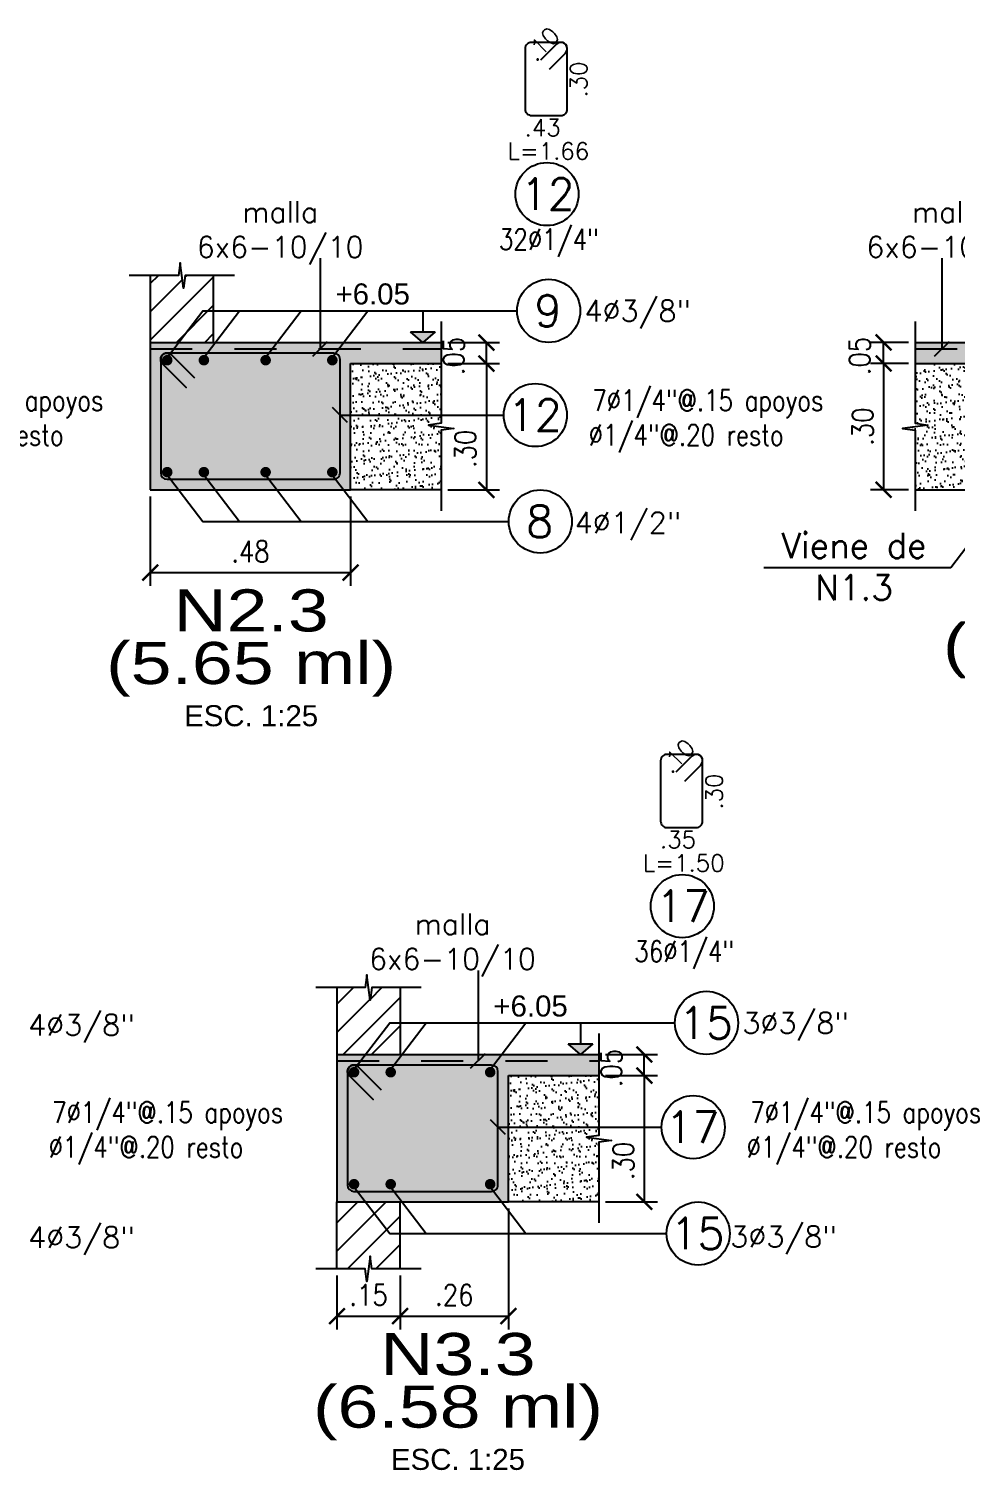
# Model space of a CAD drawing. Header units: millimetres. Extents: x -7.7 to 39.8, y -25.2 to 13.5.
# Drawn here: x 30.288 to 32.491, y 1.154 to 4.578 of the extents above; entities that cross this region are included whole.
import ezdxf
from ezdxf.enums import TextEntityAlignment as Align

# ---------------------------------------------------------------- set-up
doc = ezdxf.new("R2010")
doc.units = ezdxf.units.MM
doc.header["$LTSCALE"] = 0.05
doc.linetypes.add('DASHDOT2', pattern=[12.7, 6.35, -3.175, 0, -3.175])
for name, color, linetype in [('ACHURADO', 1, 'Continuous'), ('ACOTADO', 2, 'Continuous'), ('CONT_CORTE', 4, 'Continuous'), ('TEXTO_REFUERZO', 3, 'Continuous'), ('TITULOS', 1, 'Continuous'), ('TXT_IND', 2, 'Continuous')]:
    doc.layers.add(name, color=color, linetype=linetype)
doc.styles.add('ACOTAMIENTOS', font='romans.shx', dxfattribs={"width": 0.85})
doc.styles.add('ARIAL', font='arial.ttf')
doc.styles.get("Standard").update_dxf_attribs({"font": 'romans.shx'})
doc.dimstyles.new('ACOTA_25', dxfattribs={"dimscale": 0.025, "dimtxt": 2, "dimasz": 1.5, "dimexe": 1.25, "dimexo": 0.625, "dimgap": 1, "dimtad": 1, "dimzin": 4, "dimdsep": 46, "dimtxsty": 'ACOTAMIENTOS', "dimblk1": 'ARCHTICK', "dimblk2": 'ARCHTICK', "dimsah": 1, "dimcen": 1.5, "dimclrd": 1, "dimclre": 1, "dimclrt": 256, "dimadec": 0, "dimazin": 0, "dimtfac": 1, "dimtofl": 0, "dimtmove": 2, "dimatfit": 3, "dimldrblk": 'ARCHTICK', "dimfxl": 0, "dimtolj": 1, "dimtzin": 0, "dimarcsym": 0})

# ---------------------------------------------------------------- blocks, each defined once
blk = doc.blocks.new('Nivel-elev')
at = {"layer": 'TXT_IND'}
blk.add_hatch(color=1, dxfattribs=at).paths.add_polyline_path([(-0.0585, 0.0506), (0.0585, 0.0506), (0, 0)])
for p, q in [((0, 0), (-0.0585, 0.0506)), ((-0.0585, 0.0506), (0.0585, 0.0506)), ((0.0585, 0.0506), (0, 0))]:
    blk.add_line(p, q, dxfattribs=at)
blk.add_lwpolyline([(-0.4759, 0.1507), (0, 0.1507), (0, 0.0506)], dxfattribs=at)
blk.add_attdef('+2.85', (-0.4759, 0.1706), '', height=0.0975, dxfattribs=at)
blk = doc.blocks.new('COTA25')
at = {"layer": 'TEXTO_REFUERZO', "color": 1}
blk.add_line((0, -0.0625), (0, 0.0625), dxfattribs=at)
at = {"layer": 'TEXTO_REFUERZO'}
blk.add_line((-0.0177, -0.0177), (0.0177, 0.0177), dxfattribs=at)
blk = doc.blocks.new('_ARCHTICK')
at = {"color": 0, "linetype": 'ByBlock', "const_width": 0.15}
blk.add_lwpolyline([(-0.5, -0.5), (0.5, 0.5)], dxfattribs=at)
blk = doc.blocks.new('*D224')
at = {"layer": 'ACOTADO', "color": 1, "lineweight": -2}
for p, q in [((31.2833, 3.7827), (31.4066, 3.7827)), ((31.3753, 3.7827), (31.3753, 3.4827)), ((31.2833, 3.4827), (31.4066, 3.4827))]:
    blk.add_line(p, q, dxfattribs=at)
at = {"layer": 'DEFPOINTS', "color": 0}
for p in [(31.2677, 3.7827), (31.2677, 3.4827), (31.3753, 3.4827)]:
    blk.add_point(p, dxfattribs=at)
at = {"layer": 'ACOTADO', "color": 1, "lineweight": -2, "xscale": 0.03750000000000001, "yscale": 0.03750000000000001, "zscale": 0.03750000000000001}
for p, rotation in [((31.3753, 3.7827), 90), ((31.3753, 3.4827), 270)]:
    blk.add_blockref('_ARCHTICK', p, dxfattribs=dict(at, rotation=rotation))
at = {"layer": 'ACOTADO', "insert": (31.3253, 3.58), "char_height": 0.05, "attachment_point": 5, "rotation": 90, "style": 'ACOTAMIENTOS'}
blk.add_mtext('\\A1;.30', dxfattribs=at)
blk = doc.blocks.new('*D225')
at = {"layer": 'ACOTADO', "color": 1, "lineweight": -2}
for p, q in [((31.2833, 3.8327), (31.4066, 3.8327)), ((31.3753, 3.7827), (31.3753, 3.8327)), ((31.2833, 3.7827), (31.4066, 3.7827))]:
    blk.add_line(p, q, dxfattribs=at)
at = {"layer": 'DEFPOINTS', "color": 0}
for p in [(31.2677, 3.8327), (31.3753, 3.8327), (31.2677, 3.7827)]:
    blk.add_point(p, dxfattribs=at)
at = {"layer": 'ACOTADO', "color": 1, "lineweight": -2, "xscale": 0.03750000000000001, "yscale": 0.03750000000000001, "zscale": 0.03750000000000001}
for p, rotation in [((31.3753, 3.8327), 90), ((31.3753, 3.7827), 270)]:
    blk.add_blockref('_ARCHTICK', p, dxfattribs=dict(at, rotation=rotation))
at = {"layer": 'ACOTADO', "insert": (31.2973, 3.8006), "char_height": 0.05, "attachment_point": 5, "rotation": 90, "style": 'ACOTAMIENTOS'}
blk.add_mtext('\\A1;.05', dxfattribs=at)
blk = doc.blocks.new('*D226')
at = {"layer": 'ACOTADO', "color": 1, "lineweight": -2}
for p, q in [((30.5766, 3.4671), (30.5766, 3.2549)), ((31.0527, 3.4671), (31.0527, 3.2549)), ((30.5766, 3.2862), (31.0527, 3.2862))]:
    blk.add_line(p, q, dxfattribs=at)
at = {"layer": 'DEFPOINTS', "color": 0}
for p in [(30.5766, 3.4827), (31.0527, 3.4827), (31.0527, 3.2862)]:
    blk.add_point(p, dxfattribs=at)
at = {"layer": 'ACOTADO', "color": 1, "lineweight": -2, "xscale": 0.03750000000000001, "yscale": 0.03750000000000001, "zscale": 0.03750000000000001, "rotation": 180}
blk.add_blockref('_ARCHTICK', (30.5766, 3.2862), dxfattribs=at)
at = {"layer": 'ACOTADO', "color": 1, "lineweight": -2, "xscale": 0.03750000000000001, "yscale": 0.03750000000000001, "zscale": 0.03750000000000001}
blk.add_blockref('_ARCHTICK', (31.0527, 3.2862), dxfattribs=at)
at = {"layer": 'ACOTADO', "insert": (30.8146, 3.3362), "char_height": 0.05, "attachment_point": 5, "style": 'ACOTAMIENTOS'}
blk.add_mtext('\\A1;.48', dxfattribs=at)
blk = doc.blocks.new('Titulos')
at = {"layer": 'TITULOS', "color": 1, "style": 'ARIAL', "width": 1.25}
blk.add_attdef('TITULO_1', text='', height=0.2, dxfattribs=at).set_placement((0, 0.25), align=Align.MIDDLE_CENTER)
at = {"layer": 'TITULOS', "style": 'ARIAL', "width": 1.25}
blk.add_attdef('TITULO_2', text='', height=0.2, dxfattribs=at).set_placement((0, 0), align=Align.MIDDLE_CENTER)
at = {"layer": 'TITULOS', "color": 2, "width": 1.25}
for tag, p in [('ESCALA_1', (0, -0.2505)), ('ESCALA_2', (0, -0.4083))]:
    blk.add_attdef(tag, text='', height=0.1, dxfattribs=at).set_placement(p, align=Align.MIDDLE_CENTER)
blk = doc.blocks.new('*D227')
at = {"layer": 'ACOTADO', "color": 1, "lineweight": -2}
for p, q in [((32.3781, 3.7827), (32.2874, 3.7827)), ((32.3187, 3.7827), (32.3187, 3.4827)), ((32.3781, 3.4827), (32.2874, 3.4827))]:
    blk.add_line(p, q, dxfattribs=at)
at = {"layer": 'DEFPOINTS', "color": 0}
for p in [(32.3937, 3.7827), (32.3187, 3.4827), (32.3937, 3.4827)]:
    blk.add_point(p, dxfattribs=at)
at = {"layer": 'ACOTADO', "color": 1, "lineweight": -2, "xscale": 0.03750000000000001, "yscale": 0.03750000000000001, "zscale": 0.03750000000000001}
for p, rotation in [((32.3187, 3.7827), 90), ((32.3187, 3.4827), 270)]:
    blk.add_blockref('_ARCHTICK', p, dxfattribs=dict(at, rotation=rotation))
at = {"layer": 'ACOTADO', "insert": (32.2687, 3.6327), "char_height": 0.05, "attachment_point": 5, "rotation": 90, "style": 'ACOTAMIENTOS'}
blk.add_mtext('\\A1;.30', dxfattribs=at)
blk = doc.blocks.new('*D228')
at = {"layer": 'ACOTADO', "color": 1, "lineweight": -2}
for p, q in [((32.3781, 3.8327), (32.2874, 3.8327)), ((32.3187, 3.7827), (32.3187, 3.8327)), ((32.3781, 3.7827), (32.2874, 3.7827))]:
    blk.add_line(p, q, dxfattribs=at)
at = {"layer": 'DEFPOINTS', "color": 0}
for p in [(32.3187, 3.8327), (32.3937, 3.8327), (32.3937, 3.7827)]:
    blk.add_point(p, dxfattribs=at)
at = {"layer": 'ACOTADO', "color": 1, "lineweight": -2, "xscale": 0.03750000000000001, "yscale": 0.03750000000000001, "zscale": 0.03750000000000001}
for p, rotation in [((32.3187, 3.8327), 90), ((32.3187, 3.7827), 270)]:
    blk.add_blockref('_ARCHTICK', p, dxfattribs=dict(at, rotation=rotation))
at = {"layer": 'ACOTADO', "insert": (32.2618, 3.8006), "char_height": 0.05, "attachment_point": 5, "rotation": 90, "style": 'ACOTAMIENTOS'}
blk.add_mtext('\\A1;.05', dxfattribs=at)
blk = doc.blocks.new('*D249')
at = {"layer": 'ACOTADO', "color": 1, "lineweight": -2}
for p, q in [((31.6583, 2.0911), (31.7816, 2.0911)), ((31.7503, 2.0911), (31.7503, 1.7911)), ((31.6583, 1.7911), (31.7816, 1.7911))]:
    blk.add_line(p, q, dxfattribs=at)
at = {"layer": 'DEFPOINTS', "color": 0}
for p in [(31.6427, 2.0911), (31.6427, 1.7911), (31.7503, 1.7911)]:
    blk.add_point(p, dxfattribs=at)
at = {"layer": 'ACOTADO', "color": 1, "lineweight": -2, "xscale": 0.03750000000000001, "yscale": 0.03750000000000001, "zscale": 0.03750000000000001}
for p, rotation in [((31.7503, 2.0911), 90), ((31.7503, 1.7911), 270)]:
    blk.add_blockref('_ARCHTICK', p, dxfattribs=dict(at, rotation=rotation))
at = {"layer": 'ACOTADO', "insert": (31.7003, 1.8884), "char_height": 0.05, "attachment_point": 5, "rotation": 90, "style": 'ACOTAMIENTOS'}
blk.add_mtext('\\A1;.30', dxfattribs=at)
blk = doc.blocks.new('*D250')
at = {"layer": 'ACOTADO', "color": 1, "lineweight": -2}
for p, q in [((31.6583, 2.1411), (31.7816, 2.1411)), ((31.7503, 2.0911), (31.7503, 2.1411)), ((31.6583, 2.0911), (31.7816, 2.0911))]:
    blk.add_line(p, q, dxfattribs=at)
at = {"layer": 'DEFPOINTS', "color": 0}
for p in [(31.6427, 2.1411), (31.7503, 2.1411), (31.6427, 2.0911)]:
    blk.add_point(p, dxfattribs=at)
at = {"layer": 'ACOTADO', "color": 1, "lineweight": -2, "xscale": 0.03750000000000001, "yscale": 0.03750000000000001, "zscale": 0.03750000000000001}
for p, rotation in [((31.7503, 2.1411), 90), ((31.7503, 2.0911), 270)]:
    blk.add_blockref('_ARCHTICK', p, dxfattribs=dict(at, rotation=rotation))
at = {"layer": 'ACOTADO', "insert": (31.6723, 2.109), "char_height": 0.05, "attachment_point": 5, "rotation": 90, "style": 'ACOTAMIENTOS'}
blk.add_mtext('\\A1;.05', dxfattribs=at)
blk = doc.blocks.new('*D251')
at = {"layer": 'ACOTADO', "color": 1, "lineweight": -2}
for p, q in [((31.0203, 1.6162), (31.0203, 1.4883)), ((31.1703, 1.6162), (31.1703, 1.4883)), ((31.0203, 1.5196), (31.1703, 1.5196))]:
    blk.add_line(p, q, dxfattribs=at)
at = {"layer": 'DEFPOINTS', "color": 0}
for p in [(31.0203, 1.6319), (31.1703, 1.6319), (31.1703, 1.5196)]:
    blk.add_point(p, dxfattribs=at)
at = {"layer": 'ACOTADO', "color": 1, "lineweight": -2, "xscale": 0.03750000000000001, "yscale": 0.03750000000000001, "zscale": 0.03750000000000001, "rotation": 180}
blk.add_blockref('_ARCHTICK', (31.0203, 1.5196), dxfattribs=at)
at = {"layer": 'ACOTADO', "color": 1, "lineweight": -2, "xscale": 0.03750000000000001, "yscale": 0.03750000000000001, "zscale": 0.03750000000000001}
blk.add_blockref('_ARCHTICK', (31.1703, 1.5196), dxfattribs=at)
at = {"layer": 'ACOTADO', "insert": (31.0953, 1.5696), "char_height": 0.05, "attachment_point": 5, "style": 'ACOTAMIENTOS'}
blk.add_mtext('\\A1;.15', dxfattribs=at)
blk = doc.blocks.new('*D252')
at = {"layer": 'ACOTADO', "color": 1, "lineweight": -2}
for p, q in [((31.4277, 1.7755), (31.4277, 1.4883)), ((31.1703, 1.6162), (31.1703, 1.4883)), ((31.1703, 1.5196), (31.4277, 1.5196))]:
    blk.add_line(p, q, dxfattribs=at)
at = {"layer": 'DEFPOINTS', "color": 0}
for p in [(31.4277, 1.7911), (31.1703, 1.6319), (31.4277, 1.5196)]:
    blk.add_point(p, dxfattribs=at)
at = {"layer": 'ACOTADO', "color": 1, "lineweight": -2, "xscale": 0.03750000000000001, "yscale": 0.03750000000000001, "zscale": 0.03750000000000001, "rotation": 180}
blk.add_blockref('_ARCHTICK', (31.1703, 1.5196), dxfattribs=at)
at = {"layer": 'ACOTADO', "color": 1, "lineweight": -2, "xscale": 0.03750000000000001, "yscale": 0.03750000000000001, "zscale": 0.03750000000000001}
blk.add_blockref('_ARCHTICK', (31.4277, 1.5196), dxfattribs=at)
at = {"layer": 'ACOTADO', "insert": (31.299, 1.5696), "char_height": 0.05, "attachment_point": 5, "style": 'ACOTAMIENTOS'}
blk.add_mtext('\\A1;.26', dxfattribs=at)

msp = doc.modelspace()

# ---------------------------------------------------------------- hatches: boundary and pattern name
at = {"layer": 'ACHURADO'}
h = msp.add_hatch(dxfattribs=at)
h.set_pattern_fill('ANSI31', color=256, scale=0.015, style=0)
h.paths.add_polyline_path([(30.7266, 3.992), (30.6596, 3.992), (30.6556, 3.962), (30.6476, 4.022), (30.6436, 3.992), (30.5766, 3.992), (30.5766, 3.8327), (30.7266, 3.8327)])
h = msp.add_hatch(color=254, dxfattribs=at)
h.dxf.hatch_style = 1
h.paths.add_polyline_path([(31.0527, 3.7827), (31.2677, 3.7827), (31.2677, 3.8327), (30.5766, 3.8327), (30.5766, 3.4827), (31.0527, 3.4827)])
h = msp.add_hatch(color=254, dxfattribs=at)
h.dxf.hatch_style = 1
h.paths.add_polyline_path([(33.0087, 3.7827), (33.2237, 3.7827), (33.2237, 3.8327), (32.3937, 3.8327), (32.3937, 3.7827), (32.6087, 3.7827), (32.6087, 3.4827), (33.0087, 3.4827)])
h = msp.add_hatch(dxfattribs=at)
h.set_pattern_fill('AR-SAND', color=1, scale=0.0006, angle=360, style=0)
h.set_pattern_definition([(37.5, (-24.057568, 4.067292), (-0.000960019, 0.029364794), [0, -0.0231648, 0, -0.025908, 0, -0.024765]), (7.5, (-24.05757, 4.06729), (0.026971397, 0.043009506), [0, -0.0124968, 0, -0.0208788, 0, -0.008001]), (327.5, (-24.076313, 4.067292), (0.047459542, 8.6231e-05), [0, -0.00762, 0, -0.027432, 0, -0.035814]), (317.5, (-24.076313, 4.06729), (0.045813387, 0.01337576), [0, -0.00381, 0, -0.0179832, 0, -0.020574])])
h.paths.add_polyline_path([(31.2677, 3.7827), (31.0527, 3.7827), (31.0527, 3.4827), (31.2677, 3.4827), (31.2677, 3.6247), (31.2977, 3.6287), (31.2377, 3.6367), (31.2677, 3.6407)])
h = msp.add_hatch(dxfattribs=at)
h.set_pattern_fill('AR-SAND', color=1, scale=0.0006, angle=360, style=0)
h.set_pattern_definition([(37.5, (-21.917697, 4.067292), (-0.000960019, 0.029364794), [0, -0.0231648, 0, -0.025908, 0, -0.024765]), (7.5, (-21.917697, 4.06729), (0.026971397, 0.043009506), [0, -0.0124968, 0, -0.0208788, 0, -0.008001]), (327.5, (-21.936443, 4.067292), (0.047459542, 8.6231e-05), [0, -0.00762, 0, -0.027432, 0, -0.035814]), (317.5, (-21.936443, 4.06729), (0.045813387, 0.01337576), [0, -0.00381, 0, -0.0179832, 0, -0.020574])])
h.paths.add_polyline_path([(32.6087, 3.7827), (32.3937, 3.7827), (32.3937, 3.6407), (32.4237, 3.6367), (32.3637, 3.6287), (32.3937, 3.6247), (32.3937, 3.4827), (32.6087, 3.4827)])
h = msp.add_hatch(dxfattribs=at)
h.set_pattern_fill('ANSI31', color=256, scale=0.015, style=0)
h.paths.add_polyline_path([(31.1703, 2.3004), (31.1033, 2.3004), (31.0993, 2.2704), (31.0913, 2.3304), (31.0873, 2.3004), (31.0203, 2.3004), (31.0203, 2.1411), (31.1703, 2.1411)])
h = msp.add_hatch(color=254, dxfattribs=at)
h.dxf.hatch_style = 1
h.paths.add_polyline_path([(31.4277, 2.0911), (31.6427, 2.0911), (31.6427, 2.1411), (31.0203, 2.1411), (31.0203, 1.7911), (31.4277, 1.7911)])
h = msp.add_hatch(dxfattribs=at)
h.set_pattern_fill('AR-SAND', color=1, scale=0.0006, angle=360, style=0)
h.set_pattern_definition([(37.5, (-23.68258, 2.375697), (-0.000960019, 0.029364794), [0, -0.0231648, 0, -0.025908, 0, -0.024765]), (7.5, (-23.68258, 2.375697), (0.026971397, 0.043009506), [0, -0.0124968, 0, -0.0208788, 0, -0.008001]), (327.5, (-23.701326, 2.375697), (0.047459542, 8.6231e-05), [0, -0.00762, 0, -0.027432, 0, -0.035814]), (317.5, (-23.701326, 2.375697), (0.045813387, 0.01337576), [0, -0.00381, 0, -0.0179832, 0, -0.020574])])
h.paths.add_polyline_path([(31.6427, 2.0911), (31.4277, 2.0911), (31.4277, 1.7911), (31.6427, 1.7911), (31.6427, 1.9331), (31.6727, 1.9371), (31.6127, 1.9451), (31.6427, 1.9491)])
h = msp.add_hatch(dxfattribs=at)
h.set_pattern_fill('ANSI31', color=256, scale=0.015, style=0)
h.set_pattern_definition([(45, (-23.636745, 1.90897), (-0.03367596, 0.03367596), [])])
h.paths.add_polyline_path([(31.1703, 1.6319), (31.1033, 1.6319), (31.0993, 1.6619), (31.0913, 1.6019), (31.0873, 1.6319), (31.0203, 1.6319), (31.0203, 1.7911), (31.1703, 1.7911)])

# ---------------------------------------------------------------- linework, layer by layer
for p, q in [((31.2677, 3.4827), (31.0527, 3.4827)), ((32.3937, 3.4827), (32.6087, 3.4827)), ((31.6427, 1.7911), (31.4277, 1.7911))]:
    msp.add_line(p, q, dxfattribs=at)
at = {"layer": 'CONT_CORTE'}
for p, q in [((30.5766, 3.992), (30.5766, 3.8327)), ((30.7266, 3.992), (30.7266, 3.8327)), ((30.5766, 3.8327), (31.2677, 3.8327)), ((32.3937, 3.8327), (33.2237, 3.8327)), ((31.0527, 3.7827), (31.2677, 3.7827)), ((30.5766, 3.4827), (31.0527, 3.4827)), ((31.0203, 2.3004), (31.0203, 2.1411)), ((31.1703, 2.3004), (31.1703, 2.1411)), ((31.0203, 2.1411), (31.6427, 2.1411)), ((31.4277, 2.0911), (31.6427, 2.0911)), ((31.0203, 1.7911), (31.4277, 1.7911)), ((31.0203, 1.6319), (31.0203, 1.7911)), ((31.1703, 1.6319), (31.1703, 1.7911))]:
    msp.add_line(p, q, dxfattribs=at)
at = {"layer": 'CONT_CORTE', "color": 1}
for points in [[(30.7766, 3.992), (30.6596, 3.992), (30.6556, 3.962), (30.6476, 4.022), (30.6436, 3.992), (30.5266, 3.992)], [(31.2677, 3.8827), (31.2677, 3.6407), (31.2377, 3.6367), (31.2977, 3.6287), (31.2677, 3.6247), (31.2677, 3.4327)], [(32.3937, 3.8827), (32.3937, 3.6407), (32.4237, 3.6367), (32.3637, 3.6287), (32.3937, 3.6247), (32.3937, 3.4327)], [(31.2203, 2.3004), (31.1033, 2.3004), (31.0993, 2.2704), (31.0913, 2.3304), (31.0873, 2.3004), (30.9703, 2.3004)], [(31.6427, 2.1911), (31.6427, 1.9491), (31.6127, 1.9451), (31.6727, 1.9371), (31.6427, 1.9331), (31.6427, 1.7411)], [(31.2203, 1.6319), (31.1033, 1.6319), (31.0993, 1.6619), (31.0913, 1.6019), (31.0873, 1.6319), (30.9703, 1.6319)]]:
    msp.add_lwpolyline(points, dxfattribs=at)
at = {"layer": 'CONT_CORTE'}
for points in [[(30.5766, 3.8327), (30.5766, 3.4827)], [(31.0527, 3.4827), (31.0527, 3.7827), (31.0527, 3.7827)], [(32.3937, 3.7827), (32.6087, 3.7827), (32.6087, 3.4827)], [(31.0203, 2.1411), (31.0203, 1.7911)], [(31.4277, 1.7911), (31.4277, 2.0911), (31.4277, 2.0911)]]:
    msp.add_lwpolyline(points, dxfattribs=at)
at = {"layer": 'TEXTO_REFUERZO', "color": 1, "ltscale": 0.2}
for p, q in [((30.9805, 4.0327), (30.9805, 3.8177)), ((32.4572, 4.0327), (32.4572, 3.8177)), ((31.3555, 2.3411), (31.3555, 2.1261))]:
    msp.add_line(p, q, dxfattribs=at)
at = {"layer": 'TEXTO_REFUERZO'}
for p, q in [((30.9628, 3.8), (30.9982, 3.8354)), ((32.4395, 3.8), (32.4749, 3.8354)), ((31.3378, 2.1085), (31.3731, 2.1438))]:
    msp.add_line(p, q, dxfattribs=at)
at = {"layer": 'TEXTO_REFUERZO', "color": 5}
for p, q in [((31.0127, 3.8077), (30.6166, 3.8077)), ((30.6016, 3.7927), (30.6016, 3.5227)), ((31.0277, 3.5232), (31.0277, 3.7927)), ((30.6166, 3.5077), (31.0127, 3.5077)), ((31.0453, 2.1011), (31.0453, 1.8311)), ((31.3877, 2.1161), (31.0603, 2.1161)), ((31.4027, 1.8316), (31.4027, 2.1011)), ((31.0603, 1.8161), (31.3877, 1.8161))]:
    msp.add_line(p, q, dxfattribs=at)
for points in [[(31.5249, 4.4821), (31.5629, 4.5202, 0.668179), (31.5523, 4.5458), (31.4823, 4.5458, 0.414214), (31.4673, 4.5308), (31.4673, 4.3871, 0.414214), (31.4823, 4.3721), (31.5523, 4.3721, 0.414214), (31.5673, 4.3871), (31.5673, 4.5308, 0.668179), (31.5417, 4.5414), (31.5037, 4.5033)], [(31.8464, 2.7905), (31.8845, 2.8286, 0.668179), (31.8739, 2.8542), (31.8039, 2.8542, 0.414214), (31.7889, 2.8392), (31.7889, 2.6955, 0.414214), (31.8039, 2.6805), (31.8739, 2.6805, 0.414214), (31.8889, 2.6955), (31.8889, 2.8392, 0.668179), (31.8633, 2.8498), (31.8252, 2.8117)]]:
    msp.add_lwpolyline(points, format="xyb", dxfattribs=at)
at = {"layer": 'TEXTO_REFUERZO', "color": 1}
for points in [[(30.6121, 3.7907), (30.7018, 3.9079), (31.0891, 3.9079)], [(30.6992, 3.7907), (30.7888, 3.9079), (31.1761, 3.9079)], [(30.8458, 3.7907), (30.9355, 3.9079), (31.3228, 3.9079)], [(31.0042, 3.7907), (31.0938, 3.9079), (31.4482, 3.9079)], [(31.0277, 3.6603), (31.4165, 3.6603)], [(30.6121, 3.5247), (30.7018, 3.4076), (31.0692, 3.4076)], [(30.6992, 3.5247), (30.7888, 3.4076), (31.1563, 3.4076)], [(30.8458, 3.5247), (30.9355, 3.4076), (31.3029, 3.4076)], [(31.0042, 3.5247), (31.0938, 3.4076), (31.4283, 3.4076)], [(31.0559, 2.0991), (31.1455, 2.2163), (31.4641, 2.2163)], [(31.1429, 2.0991), (31.2325, 2.2163), (31.5511, 2.2163)], [(31.3792, 2.0991), (31.4688, 2.2163), (31.8232, 2.2163)], [(31.4027, 1.9687), (31.7915, 1.9687)], [(31.0559, 1.8331), (31.1455, 1.716), (31.4442, 1.716)], [(31.1429, 1.8331), (31.2325, 1.716), (31.5313, 1.716)], [(31.3792, 1.8331), (31.4688, 1.716), (31.8033, 1.716)]]:
    msp.add_lwpolyline(points, dxfattribs=at)
at = {"layer": 'TEXTO_REFUERZO', "linetype": 'DASHDOT2', "ltscale": 0.25}
for points in [[(30.5766, 3.8177), (31.2677, 3.8177)], [(32.3937, 3.8177), (33.2237, 3.8177)], [(31.0203, 2.1261), (31.6427, 2.1261)]]:
    msp.add_lwpolyline(points, dxfattribs=at)
at = {"layer": 'TEXTO_REFUERZO', "color": 5}
for points in [[(30.6816, 3.7489), (30.6272, 3.8033, 1), (30.606, 3.7821), (30.6625, 3.7256), (30.606, 3.7821, -1), (30.6272, 3.8033)], [(31.1253, 2.0573), (31.0709, 2.1117, 1), (31.0497, 2.0905), (31.1062, 2.034), (31.0497, 2.0905, -1), (31.0709, 2.1117)]]:
    msp.add_lwpolyline(points, format="xyb", close=True, dxfattribs=at)
at = {"layer": 'TEXTO_REFUERZO', "color": 1, "const_width": 0.0125}
for points in [[(30.6109, 3.7907, -1), (30.6234, 3.7907, -1)], [(30.698, 3.7907, -1), (30.7105, 3.7907, -1)], [(30.8446, 3.7907, -1), (30.8571, 3.7907, -1)], [(31.003, 3.7907, -1), (31.0155, 3.7907, -1)], [(30.6109, 3.5247, 1), (30.6234, 3.5247, 1)], [(30.698, 3.5247, 1), (30.7105, 3.5247, 1)], [(30.8446, 3.5247, 1), (30.8571, 3.5247, 1)], [(31.003, 3.5247, 1), (31.0155, 3.5247, 1)], [(31.0546, 2.0991, -1), (31.0671, 2.0991, -1)], [(31.1417, 2.0991, -1), (31.1542, 2.0991, -1)], [(31.378, 2.0991, -1), (31.3905, 2.0991, -1)], [(31.0546, 1.8331, 1), (31.0671, 1.8331, 1)], [(31.1417, 1.8331, 1), (31.1542, 1.8331, 1)], [(31.378, 1.8331, 1), (31.3905, 1.8331, 1)]]:
    msp.add_lwpolyline(points, format="xyb", close=True, dxfattribs=at)
at = {"layer": 'TEXTO_REFUERZO', "color": 3}
for centre in [(31.5192, 4.1853), (31.5232, 3.9079), (31.4915, 3.6603), (31.5033, 3.4076), (31.8407, 2.4937), (31.8982, 2.2163), (31.8665, 1.9687), (31.8783, 1.716)]:
    msp.add_circle(centre, 0.075, dxfattribs=at)
at = {"layer": 'TEXTO_REFUERZO', "color": 5}
for centre, start, end in [((30.6166, 3.7927), 90, 180), ((31.0127, 3.7927), 360, 90), ((30.6166, 3.5227), 180, 270), ((31.0127, 3.5227), 270.0156, 1.5919), ((31.0603, 2.1011), 90, 180), ((31.3877, 2.1011), 360, 90), ((31.0603, 1.8311), 180, 270), ((31.3877, 1.8311), 270.0156, 1.5919)]:
    msp.add_arc(centre, 0.015, start, end, dxfattribs=at)

# ---------------------------------------------------------------- block references
at = {"layer": 'TEXTO_REFUERZO', "color": 5, "xscale": -1}
for p in [(31.0277, 3.6603), (31.4027, 1.9687)]:
    msp.add_blockref('COTA25', p, dxfattribs=at)
at = {"layer": 'TITULOS'}
ref = msp.add_blockref('Titulos', (32.8041, 3.115), dxfattribs=dict(at, xscale=0.5, yscale=0.5, zscale=0.5))
ref.add_attrib('TITULO_1', 'N2.3a', dxfattribs={"color": 1, "height": 0.1, "style": 'ARIAL', "width": 1.25}).set_placement((32.8041, 3.24), align=Align.MIDDLE_CENTER)
ref.add_attrib('TITULO_2', '(1.08 ml)', dxfattribs={"height": 0.1, "style": 'ARIAL', "width": 1.25}).set_placement((32.8041, 3.115), align=Align.MIDDLE_CENTER)
ref.add_attrib('ESCALA_1', 'ESC. 1:25', dxfattribs={"color": 2, "height": 0.05, "style": 'ARIAL'}).set_placement((32.8041, 2.9898), align=Align.MIDDLE_CENTER)
ref = msp.add_blockref('Titulos', (30.8164, 3.0713), dxfattribs=dict(at, xscale=0.5, yscale=0.5, zscale=0.5))
ref.add_attrib('TITULO_1', 'N2.3', dxfattribs={"color": 1, "height": 0.1, "style": 'ARIAL', "width": 1.25}).set_placement((30.8164, 3.1963), align=Align.MIDDLE_CENTER)
ref.add_attrib('TITULO_2', '(5.65 ml)', dxfattribs={"height": 0.1, "style": 'ARIAL', "width": 1.25}).set_placement((30.8164, 3.0713), align=Align.MIDDLE_CENTER)
ref.add_attrib('ESCALA_1', 'ESC. 1:25', dxfattribs={"color": 2, "height": 0.05, "style": 'ARIAL'}).set_placement((30.8164, 2.9461), align=Align.MIDDLE_CENTER)
ref = msp.add_blockref('Titulos', (31.3078, 1.3047), dxfattribs=dict(at, xscale=0.5, yscale=0.5, zscale=0.5))
ref.add_attrib('TITULO_1', 'N3.3', dxfattribs={"color": 1, "height": 0.1, "style": 'ARIAL', "width": 1.25}).set_placement((31.3078, 1.4297), align=Align.MIDDLE_CENTER)
ref.add_attrib('TITULO_2', '(6.58 ml)', dxfattribs={"height": 0.1, "style": 'ARIAL', "width": 1.25}).set_placement((31.3078, 1.3047), align=Align.MIDDLE_CENTER)
ref.add_attrib('ESCALA_1', 'ESC. 1:25', dxfattribs={"color": 2, "height": 0.05, "style": 'ARIAL'}).set_placement((31.3078, 1.1794), align=Align.MIDDLE_CENTER)
at = {"layer": 'TXT_IND'}
ref = msp.add_blockref('Nivel-elev', (31.2242, 3.8327), dxfattribs=dict(at, xscale=0.5, yscale=0.5, zscale=0.5))
ref.add_attrib('+2.85', '+6.05', dxfattribs={"height": 0.05, "style": 'ARIAL'}).set_placement((31.1052, 3.9081), align=Align.BOTTOM_CENTER)
ref = msp.add_blockref('Nivel-elev', (31.5991, 2.1411), dxfattribs=dict(at, xscale=0.5, yscale=0.5, zscale=0.5))
ref.add_attrib('+2.85', '+6.05', dxfattribs={"height": 0.05, "style": 'ARIAL'}).set_placement((31.4802, 2.2165), align=Align.BOTTOM_CENTER)

# ---------------------------------------------------------------- texts
at = {"layer": 'TEXTO_REFUERZO', "color": 2}
for s, rotation, p in [('.10', 45, (31.5083, 4.5421)), ('.30', 90, (31.5945, 4.4575)), ('.10', 45, (31.8299, 2.8505)), ('.30', 90, (31.9161, 2.7659))]:
    msp.add_text(s, height=0.04, rotation=rotation, dxfattribs=at).set_placement(p, align=Align.MIDDLE_CENTER)
for s, p in [('.43', (31.509, 4.3433)), ('L=1.66', (31.5226, 4.2875)), ('.35', (31.8305, 2.6517)), ('L=1.50', (31.8442, 2.596))]:
    msp.add_text(s, height=0.04, dxfattribs=at).set_placement(p, align=Align.MIDDLE_CENTER)
at = {"layer": 'TEXTO_REFUERZO', "color": 3}
for s, p in [('12', (31.5207, 4.1853)), ('9', (31.5217, 3.9079)), ('12', (31.49, 3.6603)), ('8', (31.5019, 3.4076)), ('17', (31.8422, 2.4937)), ('15', (31.8967, 2.2163)), ('17', (31.865, 1.9687)), ('15', (31.8768, 1.716))]:
    msp.add_text(s, height=0.075, dxfattribs=at).set_placement(p, align=Align.MIDDLE_CENTER)
at = {"layer": 'TEXTO_REFUERZO', "color": 2, "width": 0.8}
for s, p in [('32%%C1/4"', (31.4052, 4.0781)), ('36%%C1/4"', (31.7267, 2.3865))]:
    msp.add_text(s, height=0.05, dxfattribs=at).set_placement(p, align=Align.MIDDLE_LEFT)
at = {"layer": 'TEXTO_REFUERZO', "color": 2}
for s, p in [('4%%C3/8"', (31.6082, 3.9079)), ('4%%C1/2"', (31.5851, 3.4049)), ('4%%C3/8"', (30.2869, 2.2112)), ('3%%C3/8"', (31.9832, 2.2163)), ('4%%C3/8"', (30.2869, 1.7066)), ('3%%C3/8"', (31.9546, 1.7085))]:
    msp.add_text(s, height=0.05, dxfattribs=at).set_placement(p, align=Align.MIDDLE_LEFT)
at = {"layer": 'TEXTO_REFUERZO', "color": 2, "width": 0.8}
for s, p in [('7%%C1/4"@.15 apoyos', (30.4652, 3.6951)), ('7%%C1/4"@.15 apoyos', (32.1754, 3.6951)), ('%%C1/4"@.20 resto', (30.3709, 3.6131)), ('%%C1/4"@.20 resto', (32.0811, 3.6131)), ('7%%C1/4"@.15 apoyos', (30.8923, 2.0035)), ('7%%C1/4"@.15 apoyos', (32.5504, 2.0035)), ('%%C1/4"@.20 resto', (30.798, 1.9215)), ('%%C1/4"@.20 resto', (32.4561, 1.9215))]:
    msp.add_text(s, height=0.05, dxfattribs=at).set_placement(p, align=Align.MIDDLE_RIGHT)
at = {"layer": 'TEXTO_REFUERZO', "color": 2, "char_height": 0.05, "attachment_point": 8}
for insert, width in [((30.8854, 4.0181), 0.688886), ((32.476, 4.0181), 0.77905), ((31.2948, 2.3265), 0.62015)]:
    msp.add_mtext('malla\\P6x6-10/10', dxfattribs=dict(at, insert=insert, width=width))
at = {"layer": 'TXT_IND', "color": 4, "insert": (32.2484, 3.2206), "char_height": 0.06, "attachment_point": 8}
msp.add_mtext('Viene de\\PN1.3', dxfattribs=at)

# ---------------------------------------------------------------- dimensions: what is measured, and where the dimension line sits
at = {"layer": 'ACOTADO'}
for base, p1, p2, picture, middle in [((31.3753, 3.8327), (31.2677, 3.7827), (31.2677, 3.8327), '*D225', (31.2973, 3.8006)), ((32.3187, 3.8327), (32.3937, 3.7827), (32.3937, 3.8327), '*D228', (32.2618, 3.8006)), ((31.3753, 3.4827), (31.2677, 3.7827), (31.2677, 3.4827), '*D224', (31.3253, 3.58)), ((31.7503, 2.1411), (31.6427, 2.0911), (31.6427, 2.1411), '*D250', (31.6723, 2.109)), ((31.7503, 1.7911), (31.6427, 2.0911), (31.6427, 1.7911), '*D249', (31.7003, 1.8884))]:
    dim = msp.add_linear_dim(base=base, p1=p1, p2=p2, angle=90, dimstyle='ACOTA_25', dxfattribs=at)
    dim.commit()
    dim.dimension.update_dxf_attribs({"geometry": picture, "text_midpoint": middle, "dimtype": 160})
for base, p1, p2, angle, picture, middle in [((32.3187, 3.4827), (32.3937, 3.7827), (32.3937, 3.4827), 90, '*D227', (32.2687, 3.6327)), ((31.0527, 3.2862), (30.5766, 3.4827), (31.0527, 3.4827), 180, '*D226', (30.8146, 3.3362)), ((31.4277, 1.5196), (31.1703, 1.6319), (31.4277, 1.7911), 180, '*D252', (31.299, 1.5696))]:
    dim = msp.add_linear_dim(base=base, p1=p1, p2=p2, angle=angle, dimstyle='ACOTA_25', dxfattribs=at)
    dim.commit()
    dim.dimension.update_dxf_attribs({"geometry": picture, "text_midpoint": middle})
dim = msp.add_aligned_dim(p1=(31.0203, 1.6319), p2=(31.1703, 1.6319), distance=-0.1123, dimstyle='ACOTA_25', dxfattribs=at)
dim.commit()
dim.dimension.update_dxf_attribs({"geometry": '*D251', "text_midpoint": (31.0953, 1.5696)})

# ---------------------------------------------------------------- leaders
at = {"layer": 'TXT_IND'}
msp.add_leader([(32.6529, 3.5269), (32.4784, 3.2977), (32.0345, 3.2977)], dimstyle='ACOTA_25', override={"dimasz": 3, "dimgap": 1, "dimtad": 0}, dxfattribs=at)

doc.saveas('drawing.dxf')
